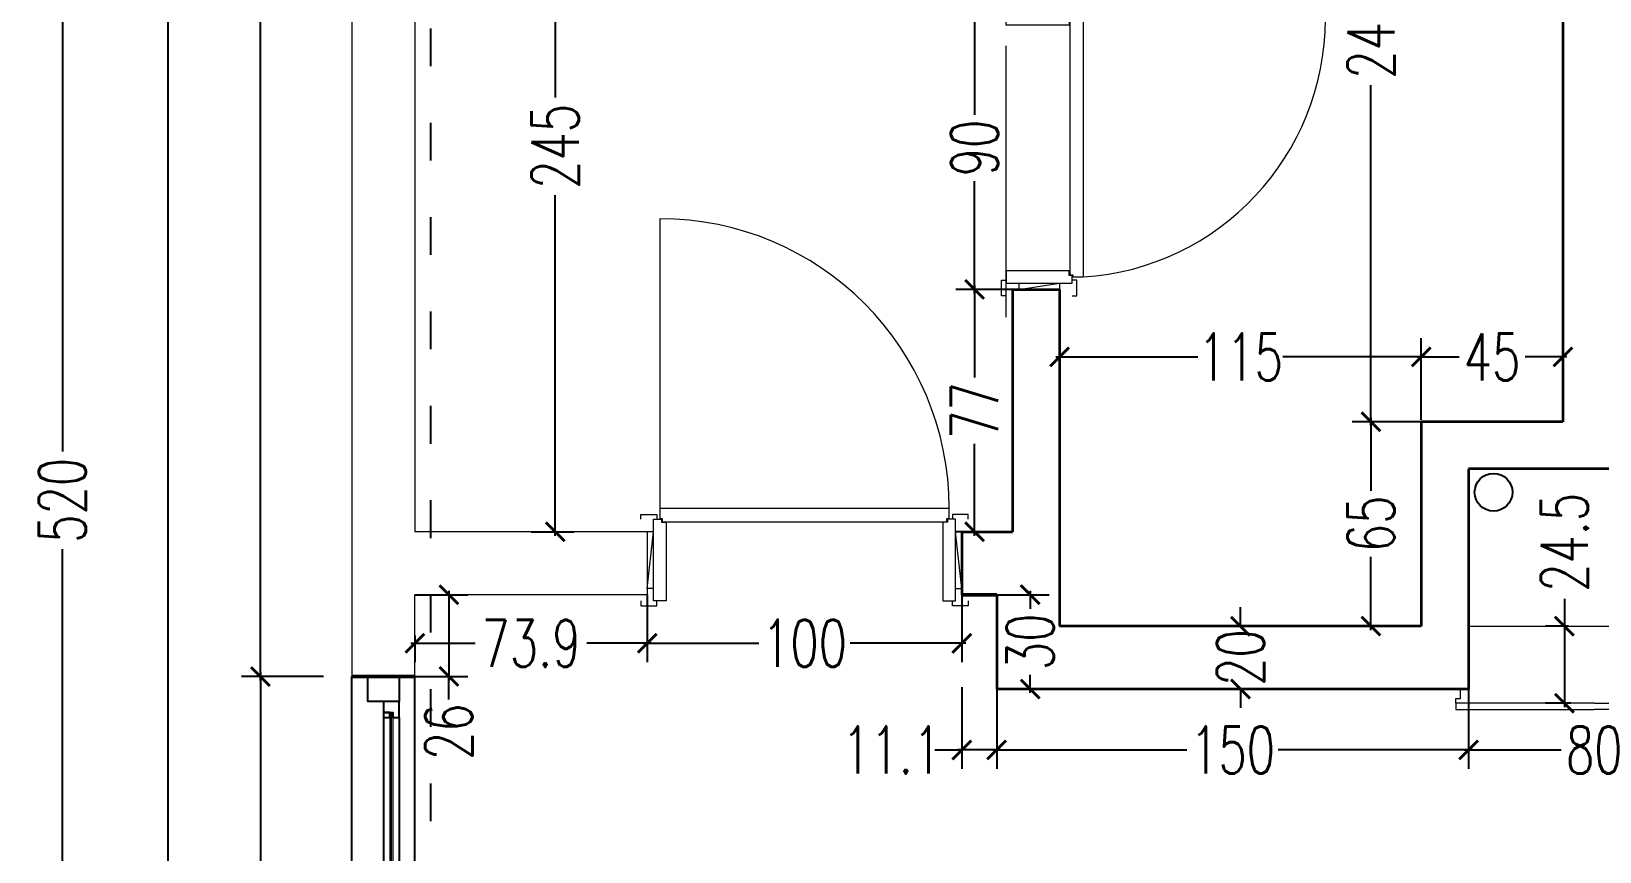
# Model space of a CAD drawing. Header units: centimetres. Extents: x -3207095 to 15275363, y -32656 to 4798027.
# Drawn here: x 697943.2 to 698441.8, y 4438967.9 to 4439228.7 of the extents above; entities that cross this region are included whole.
import ezdxf

# ---------------------------------------------------------------- set-up
doc = ezdxf.new("R2010")
doc.units = ezdxf.units.CM
doc.linetypes.add('ACAD_ISO03W100', pattern=[30, 12, -18])
doc.linetypes.add('DUZ', pattern=[500, 500])
doc.layers.get('0').update_dxf_attribs({"color": 1, "linetype": 'DUZ'})
for name, color, linetype in [('AGAC', 116, 'Continuous'), ('DIM', 1, 'DUZ'), ('PEN', 161, 'Continuous'), ('TESİSAT', 57, 'Continuous')]:
    doc.layers.add(name, color=color, linetype=linetype)
for name, color, linetype, lineweight in [('cam', 143, 'Continuous', 20), ('DUV', 220, 'Continuous', 50), ('DUVAR', 7, 'Continuous', 35), ('gor25', 142, 'Continuous', 25), ('iç duvar', 7, 'Continuous', 50), ('KAPEN', 151, 'Continuous', 9)]:
    doc.layers.add(name, color=color, linetype=linetype, lineweight=lineweight)
doc.styles.add('DIM', font='ROMANSTW.SHX', dxfattribs={"width": 0.7})
doc.dimstyles.new('1_100', dxfattribs={"dimtxt": 15, "dimasz": 6, "dimexe": 6, "dimexo": 0, "dimgap": 2, "dimtad": 0, "dimdec": 1, "dimzin": 11, "dimdsep": 46, "dimtxsty": 'DIM', "dimblk": 'ARCHTICK', "dimcen": 3, "dimdle": 1.25, "dimclrt": 2, "dimadec": 0, "dimazin": 0, "dimtfac": 1.25, "dimtdec": 1, "dimtix": 1, "dimtofl": 0, "dimtmove": 1, "dimatfit": 3, "dimldrblk": 'ARCHTICK', "dimfxl": 20, "dimfxlon": 1, "dimtolj": 1, "dimtzin": 0, "dimarcsym": 0})

# ---------------------------------------------------------------- blocks, each defined once
blk = doc.blocks.new('new block')
at = {"layer": 'KAPEN'}
for p, q in [((105202.0528, 48261.8596), (105202.0198, 48261.8596)), ((105202.0528, 48261.8526), (105202.0528, 48261.8596)), ((105202.0628, 48261.8526), (105202.0528, 48261.8526)), ((105202.0628, 48261.0466), (105202.0628, 48261.8526)), ((105202.0528, 48261.0466), (105202.0628, 48261.0466)), ((105202.0528, 48261.0396), (105202.0528, 48261.0466)), ((105201.2498, 48261.0396), (105202.0528, 48261.0396))]:
    blk.add_line(p, q, dxfattribs=at)
for points in [[(105202.0548, 48261.9196), (105202.0398, 48261.9196), (105202.0398, 48261.8696), (105202.0548, 48261.8696)], [(105202.2248, 48261.8796), (105202.2248, 48261.8996), (105202.0948, 48261.8796), (105202.0948, 48261.8996)], [(105202.2648, 48261.9196), (105202.2798, 48261.9196), (105202.2798, 48261.8696), (105202.2648, 48261.8696)], [(105202.0198, 48261.0396), (105202.0198, 48261.8596)], [(105202.0548, 48260.9796), (105202.0398, 48260.9796), (105202.0398, 48261.0296), (105202.0548, 48261.0296)], [(105202.2248, 48261.0196), (105202.2248, 48260.9996), (105202.0948, 48261.0196), (105202.0948, 48260.9996)], [(105202.2648, 48260.9796), (105202.2798, 48260.9796), (105202.2798, 48261.0296), (105202.2648, 48261.0296)]]:
    blk.add_lwpolyline(points, dxfattribs=at)
for points in [[(105202.0548, 48261.8796), (105202.0548, 48261.8546), (105202.0648, 48261.8546), (105202.0648, 48261.8396), (105202.2648, 48261.8396), (105202.2648, 48261.8796)], [(105202.0548, 48261.0196), (105202.0548, 48261.0446), (105202.0648, 48261.0446), (105202.0648, 48261.0596), (105202.2648, 48261.0596), (105202.2648, 48261.0196)]]:
    blk.add_lwpolyline(points, close=True, dxfattribs=at)
blk.add_arc((105202.0715, 48261.0396), 0.8216, 93.6023, 180, dxfattribs=at)
blk = doc.blocks.new('K210')
for p, q in [((0.04, 0.985), (0.04, 0.032)), ((0.96, 0.032), (0.96, 0.065)), ((0.04, 0.032), (0.047, 0.032)), ((0.047, 0.032), (0.047, 0.022)), ((0.047, 0.022), (0.953, 0.022)), ((0.953, 0.032), (0.96, 0.032)), ((0.953, 0.022), (0.953, 0.032))]:
    blk.add_line(p, q)
for points in [[(0.04, 0.065), (0.96, 0.065)], [(-0.02, 0.03), (-0.02, 0.045), (0.03, 0.045), (0.03, 0.03)], [(1.02, 0.03), (1.02, 0.045), (0.97, 0.045), (0.97, 0.03)], [(0.02, -0.19), (0, -0.19), (0.02, -0.01), (0, -0.01)], [(0.98, -0.19), (1, -0.19), (0.98, -0.01), (1, -0.01)], [(-0.02, -0.23), (-0.02, -0.245), (0.03, -0.245), (0.03, -0.23)], [(1.02, -0.23), (1.02, -0.245), (0.97, -0.245), (0.97, -0.23)]]:
    blk.add_lwpolyline(points)
for points in [[(0.02, 0.03), (0.045, 0.03), (0.045, 0.02), (0.06, 0.02), (0.06, -0.23), (0.02, -0.23)], [(0.98, 0.03), (0.955, 0.03), (0.955, 0.02), (0.94, 0.02), (0.94, -0.23), (0.98, -0.23)]]:
    blk.add_lwpolyline(points, close=True)
blk.add_arc((0.04, 0.065), 0.92, 0, 90)
blk = doc.blocks.new('_ArchTick')
at = {"color": 0, "linetype": 'ByBlock', "const_width": 0.15}
blk.add_lwpolyline([(-0.5, -0.5), (0.5, 0.5)], dxfattribs=at)
blk = doc.blocks.new('*D4718')
at = {"layer": 'Defpoints', "color": 0, "linetype": 'Continuous', "lineweight": 5, "transparency": 16777216}
for p in [(698045.1, 4439884.58), (698015.99, 4439023.59), (698045.1, 4439023.59)]:
    blk.add_point(p, dxfattribs=at)
at = {"layer": 'DIM', "color": 0, "linetype": 'Continuous', "lineweight": -2, "transparency": 16777216}
for p, q in [((698035.99, 4439884.58), (698009.99, 4439884.58)), ((698015.99, 4439885.83), (698015.99, 4439467.33)), ((698015.99, 4439022.34), (698015.99, 4439440.83)), ((698035.99, 4439023.59), (698009.99, 4439023.59))]:
    blk.add_line(p, q, dxfattribs=at)
at = {"layer": 'DIM', "color": 0, "linetype": 'Continuous', "lineweight": -2, "transparency": 16777216, "xscale": 6, "yscale": 6, "zscale": 6}
for p, rotation in [((698015.99, 4439884.58), 90), ((698015.99, 4439023.59), 270)]:
    blk.add_blockref('_ArchTick', p, dxfattribs=dict(at, rotation=rotation))
at = {"layer": 'DIM', "color": 2, "linetype": 'Continuous', "lineweight": 5, "transparency": 16777216, "insert": (698015.99, 4439454.08), "char_height": 15, "attachment_point": 5, "rotation": 90, "style": 'DIM'}
blk.add_mtext('\\A1;861', dxfattribs=at)
blk = doc.blocks.new('*D4719')
at = {"layer": 'Defpoints', "color": 0, "linetype": 'Continuous', "lineweight": 5, "transparency": 16777216}
for p in [(698045.1, 4439023.59), (698015.99, 4438844.58), (698045.1, 4438844.58)]:
    blk.add_point(p, dxfattribs=at)
at = {"layer": 'DIM', "color": 0, "linetype": 'Continuous', "lineweight": -2, "transparency": 16777216}
for p, q in [((698035.99, 4439023.59), (698009.99, 4439023.59)), ((698015.99, 4439024.84), (698015.99, 4438948.33)), ((698015.99, 4438843.33), (698015.99, 4438919.83)), ((698035.99, 4438844.58), (698009.99, 4438844.58))]:
    blk.add_line(p, q, dxfattribs=at)
at = {"layer": 'DIM', "color": 0, "linetype": 'Continuous', "lineweight": -2, "transparency": 16777216, "xscale": 6, "yscale": 6, "zscale": 6}
for p, rotation in [((698015.99, 4439023.59), 90), ((698015.99, 4438844.58), 270)]:
    blk.add_blockref('_ArchTick', p, dxfattribs=dict(at, rotation=rotation))
at = {"layer": 'DIM', "color": 2, "linetype": 'Continuous', "lineweight": 5, "transparency": 16777216, "insert": (698015.99, 4438934.08), "char_height": 15, "attachment_point": 5, "rotation": 90, "style": 'DIM'}
blk.add_mtext('\\A1;179', dxfattribs=at)
blk = doc.blocks.new('*D5167')
at = {"layer": 'Defpoints', "color": 0, "linetype": 'Continuous', "lineweight": 5, "transparency": 16777216}
for p in [(697960.17, 4439339.58), (697953, 4438819.58), (697960.17, 4438819.58)]:
    blk.add_point(p, dxfattribs=at)
at = {"layer": 'DIM', "color": 0, "linetype": 'Continuous', "lineweight": -2, "transparency": 16777216}
for p, q in [((697953, 4439340.83), (697953, 4439095.08)), ((697960.17, 4439339.58), (697947, 4439339.58)), ((697953, 4438818.33), (697953, 4439064.08)), ((697960.17, 4438819.58), (697947, 4438819.58))]:
    blk.add_line(p, q, dxfattribs=at)
at = {"layer": 'DIM', "color": 0, "linetype": 'Continuous', "lineweight": -2, "transparency": 16777216, "xscale": 6, "yscale": 6, "zscale": 6}
for p, rotation in [((697953, 4439339.58), 90), ((697953, 4438819.58), 270)]:
    blk.add_blockref('_ArchTick', p, dxfattribs=dict(at, rotation=rotation))
at = {"layer": 'DIM', "color": 2, "linetype": 'Continuous', "lineweight": 5, "transparency": 16777216, "insert": (697953, 4439079.58), "char_height": 15, "attachment_point": 5, "rotation": 90, "style": 'DIM'}
blk.add_mtext('\\A1;520', dxfattribs=at)
blk = doc.blocks.new('*D5172')
at = {"layer": 'Defpoints', "color": 0, "linetype": 'Continuous', "lineweight": 5, "transparency": 16777216}
for p in [(697986.53, 4439884.58), (698009.99, 4439884.58), (698009.99, 4436944.58)]:
    blk.add_point(p, dxfattribs=at)
at = {"layer": 'DIM', "color": 0, "linetype": 'Continuous', "lineweight": -2, "transparency": 16777216}
for p, q in [((698006.53, 4439884.58), (697980.53, 4439884.58)), ((697986.53, 4439885.83), (697986.53, 4438435.08)), ((697986.53, 4436943.33), (697986.53, 4438394.08)), ((698006.53, 4436944.58), (697980.53, 4436944.58))]:
    blk.add_line(p, q, dxfattribs=at)
at = {"layer": 'DIM', "color": 0, "linetype": 'Continuous', "lineweight": -2, "transparency": 16777216, "xscale": 6, "yscale": 6, "zscale": 6}
for p, rotation in [((697986.53, 4439884.58), 90), ((697986.53, 4436944.58), 270)]:
    blk.add_blockref('_ArchTick', p, dxfattribs=dict(at, rotation=rotation))
at = {"layer": 'DIM', "color": 2, "linetype": 'Continuous', "lineweight": 5, "transparency": 16777216, "insert": (697986.53, 4438414.58), "char_height": 15, "attachment_point": 5, "rotation": 90, "style": 'DIM'}
blk.add_mtext('\\A1;2940', dxfattribs=at)
blk = doc.blocks.new('*D5862')
at = {"layer": 'Defpoints', "color": 0, "linetype": 'Continuous', "lineweight": 5, "transparency": 16777216}
for p in [(698138.99, 4439049.58), (698065.1, 4439036.58), (698138.99, 4439034.13)]:
    blk.add_point(p, dxfattribs=at)
at = {"layer": 'DIM', "color": 0, "linetype": 'Continuous', "lineweight": -2, "transparency": 16777216}
for p, q in [((698138.99, 4439049.58), (698138.99, 4439028.13)), ((698065.1, 4439036.58), (698065.1, 4439028.13)), ((698063.85, 4439034.13), (698084.29, 4439034.13)), ((698140.24, 4439034.13), (698119.79, 4439034.13))]:
    blk.add_line(p, q, dxfattribs=at)
at = {"layer": 'DIM', "color": 0, "linetype": 'Continuous', "lineweight": -2, "transparency": 16777216, "xscale": 6, "yscale": 6, "zscale": 6, "rotation": 180}
blk.add_blockref('_ArchTick', (698065.1, 4439034.13), dxfattribs=at)
at = {"layer": 'DIM', "color": 0, "linetype": 'Continuous', "lineweight": -2, "transparency": 16777216, "xscale": 6, "yscale": 6, "zscale": 6}
blk.add_blockref('_ArchTick', (698138.99, 4439034.13), dxfattribs=at)
at = {"layer": 'DIM', "color": 2, "linetype": 'Continuous', "lineweight": 5, "transparency": 16777216, "insert": (698102.04, 4439034.13), "char_height": 15, "attachment_point": 5, "style": 'DIM'}
blk.add_mtext('\\A1;73.9', dxfattribs=at)
blk = doc.blocks.new('*D5863')
at = {"layer": 'Defpoints', "color": 0, "linetype": 'Continuous', "lineweight": 5, "transparency": 16777216}
for p in [(698138.99, 4439049.58), (698238.99, 4439049.58), (698238.99, 4439034.13)]:
    blk.add_point(p, dxfattribs=at)
at = {"layer": 'DIM', "color": 0, "linetype": 'Continuous', "lineweight": -2, "transparency": 16777216}
for p, q in [((698138.99, 4439049.58), (698138.99, 4439028.13)), ((698238.99, 4439049.58), (698238.99, 4439028.13)), ((698137.74, 4439034.13), (698174.49, 4439034.13)), ((698240.24, 4439034.13), (698203.49, 4439034.13))]:
    blk.add_line(p, q, dxfattribs=at)
at = {"layer": 'DIM', "color": 0, "linetype": 'Continuous', "lineweight": -2, "transparency": 16777216, "xscale": 6, "yscale": 6, "zscale": 6, "rotation": 180}
blk.add_blockref('_ArchTick', (698138.99, 4439034.13), dxfattribs=at)
at = {"layer": 'DIM', "color": 0, "linetype": 'Continuous', "lineweight": -2, "transparency": 16777216, "xscale": 6, "yscale": 6, "zscale": 6}
blk.add_blockref('_ArchTick', (698238.99, 4439034.13), dxfattribs=at)
at = {"layer": 'DIM', "color": 2, "linetype": 'Continuous', "lineweight": 5, "transparency": 16777216, "insert": (698188.99, 4439034.13), "char_height": 15, "attachment_point": 5, "style": 'DIM'}
blk.add_mtext('\\A1;100', dxfattribs=at)
blk = doc.blocks.new('*D5864')
at = {"layer": 'Defpoints', "color": 0, "linetype": 'Continuous', "lineweight": 5, "transparency": 16777216}
for p in [(698250.1, 4439019.58), (698400.1, 4439019.58), (698400.1, 4439000.23)]:
    blk.add_point(p, dxfattribs=at)
at = {"layer": 'DIM', "color": 0, "linetype": 'Continuous', "lineweight": -2, "transparency": 16777216}
for p, q in [((698250.1, 4439019.58), (698250.1, 4438994.23)), ((698400.1, 4439019.58), (698400.1, 4438994.23)), ((698248.85, 4439000.23), (698310.6, 4439000.23)), ((698401.35, 4439000.23), (698339.6, 4439000.23))]:
    blk.add_line(p, q, dxfattribs=at)
at = {"layer": 'DIM', "color": 0, "linetype": 'Continuous', "lineweight": -2, "transparency": 16777216, "xscale": 6, "yscale": 6, "zscale": 6, "rotation": 180}
blk.add_blockref('_ArchTick', (698250.1, 4439000.23), dxfattribs=at)
at = {"layer": 'DIM', "color": 0, "linetype": 'Continuous', "lineweight": -2, "transparency": 16777216, "xscale": 6, "yscale": 6, "zscale": 6}
blk.add_blockref('_ArchTick', (698400.1, 4439000.23), dxfattribs=at)
at = {"layer": 'DIM', "color": 2, "linetype": 'Continuous', "lineweight": 5, "transparency": 16777216, "insert": (698325.1, 4439000.23), "char_height": 15, "attachment_point": 5, "style": 'DIM'}
blk.add_mtext('\\A1;150', dxfattribs=at)
blk = doc.blocks.new('*D5865')
at = {"layer": 'Defpoints', "color": 0, "linetype": 'Continuous', "lineweight": 5, "transparency": 16777216}
for p in [(698400.1, 4439019.58), (698480.1, 4439019.58), (698480.1, 4439000.23)]:
    blk.add_point(p, dxfattribs=at)
at = {"layer": 'DIM', "color": 0, "linetype": 'Continuous', "lineweight": -2, "transparency": 16777216}
for p, q in [((698400.1, 4439019.58), (698400.1, 4438994.23)), ((698480.1, 4439019.58), (698480.1, 4438994.23)), ((698398.85, 4439000.23), (698429.6, 4439000.23)), ((698481.35, 4439000.23), (698450.6, 4439000.23))]:
    blk.add_line(p, q, dxfattribs=at)
at = {"layer": 'DIM', "color": 0, "linetype": 'Continuous', "lineweight": -2, "transparency": 16777216, "xscale": 6, "yscale": 6, "zscale": 6, "rotation": 180}
blk.add_blockref('_ArchTick', (698400.1, 4439000.23), dxfattribs=at)
at = {"layer": 'DIM', "color": 0, "linetype": 'Continuous', "lineweight": -2, "transparency": 16777216, "xscale": 6, "yscale": 6, "zscale": 6}
blk.add_blockref('_ArchTick', (698480.1, 4439000.23), dxfattribs=at)
at = {"layer": 'DIM', "color": 2, "linetype": 'Continuous', "lineweight": 5, "transparency": 16777216, "insert": (698440.1, 4439000.23), "char_height": 15, "attachment_point": 5, "style": 'DIM'}
blk.add_mtext('\\A1;80', dxfattribs=at)
blk = doc.blocks.new('*D5867')
at = {"layer": 'Defpoints', "color": 0, "linetype": 'Continuous', "lineweight": 5, "transparency": 16777216}
for p in [(698065.1, 4439049.58), (698065.1, 4439023.59), (698075.91, 4439023.59)]:
    blk.add_point(p, dxfattribs=at)
at = {"layer": 'DIM', "color": 0, "linetype": 'Continuous', "lineweight": -2, "transparency": 16777216}
for p, q in [((698075.91, 4439050.83), (698075.91, 4439022.34)), ((698065.1, 4439049.58), (698081.91, 4439049.58)), ((698065.1, 4439023.59), (698081.91, 4439023.59)), ((698075.91, 4439016.27), (698075.91, 4439023.59))]:
    blk.add_line(p, q, dxfattribs=at)
at = {"layer": 'DIM', "color": 0, "linetype": 'Continuous', "lineweight": -2, "transparency": 16777216, "xscale": 6, "yscale": 6, "zscale": 6}
for p, rotation in [((698075.91, 4439049.58), 90), ((698075.91, 4439023.59), 270)]:
    blk.add_blockref('_ArchTick', p, dxfattribs=dict(at, rotation=rotation))
at = {"layer": 'DIM', "color": 2, "linetype": 'Continuous', "lineweight": 5, "transparency": 16777216, "insert": (698075.91, 4439006.02), "char_height": 15, "attachment_point": 5, "rotation": 90, "style": 'DIM'}
blk.add_mtext('\\A1;26', dxfattribs=at)
blk = doc.blocks.new('*D5868')
at = {"layer": 'Defpoints', "color": 0, "linetype": 'Continuous', "lineweight": 5, "transparency": 16777216}
for p in [(698250.1, 4439049.58), (698250.1, 4439019.58), (698260.73, 4439019.58)]:
    blk.add_point(p, dxfattribs=at)
at = {"layer": 'DIM', "color": 0, "linetype": 'Continuous', "lineweight": -2, "transparency": 16777216}
for p, q in [((698260.73, 4439050.83), (698260.73, 4439045.08)), ((698250.1, 4439049.58), (698266.73, 4439049.58)), ((698260.73, 4439018.33), (698260.73, 4439024.08)), ((698250.1, 4439019.58), (698266.73, 4439019.58))]:
    blk.add_line(p, q, dxfattribs=at)
at = {"layer": 'DIM', "color": 0, "linetype": 'Continuous', "lineweight": -2, "transparency": 16777216, "xscale": 6, "yscale": 6, "zscale": 6}
for p, rotation in [((698260.73, 4439049.58), 90), ((698260.73, 4439019.58), 270)]:
    blk.add_blockref('_ArchTick', p, dxfattribs=dict(at, rotation=rotation))
at = {"layer": 'DIM', "color": 2, "linetype": 'Continuous', "lineweight": 5, "transparency": 16777216, "insert": (698260.73, 4439034.58), "char_height": 15, "attachment_point": 5, "rotation": 90, "style": 'DIM'}
blk.add_mtext('\\A1;30', dxfattribs=at)
blk = doc.blocks.new('*D5869')
at = {"layer": 'Defpoints', "color": 0, "linetype": 'Continuous', "lineweight": 5, "transparency": 16777216}
for p in [(698327.6, 4439039.58), (698327.6, 4439039.58), (698327.6, 4439019.58)]:
    blk.add_point(p, dxfattribs=at)
at = {"layer": 'DIM', "color": 0, "linetype": 'Continuous', "lineweight": -2, "transparency": 16777216}
for p, q in [((698327.6, 4439039.58), (698327.6, 4439045.58)), ((698327.6, 4439039.58), (698333.6, 4439039.58)), ((698327.6, 4439019.58), (698333.6, 4439019.58)), ((698327.6, 4439019.58), (698327.6, 4439013.58))]:
    blk.add_line(p, q, dxfattribs=at)
at = {"layer": 'DIM', "color": 0, "linetype": 'Continuous', "lineweight": -2, "transparency": 16777216, "xscale": 6, "yscale": 6, "zscale": 6}
for p, rotation in [((698327.6, 4439039.58), 270), ((698327.6, 4439019.58), 90)]:
    blk.add_blockref('_ArchTick', p, dxfattribs=dict(at, rotation=rotation))
at = {"layer": 'DIM', "color": 2, "linetype": 'Continuous', "lineweight": 5, "transparency": 16777216, "insert": (698327.6, 4439029.58), "char_height": 15, "attachment_point": 5, "rotation": 90, "style": 'DIM'}
blk.add_mtext('\\A1;20', dxfattribs=at)
blk = doc.blocks.new('*D5164')
at = {"layer": 'Defpoints', "color": 0, "linetype": 'Continuous', "lineweight": 5, "transparency": 16777216}
for p in [(698431.95, 4439039.58), (698430.6, 4439015.08), (698432.6, 4439015.08)]:
    blk.add_point(p, dxfattribs=at)
at = {"layer": 'DIM', "color": 0, "linetype": 'Continuous', "lineweight": -2, "transparency": 16777216}
for p, q in [((698430.6, 4439048.22), (698430.6, 4439039.58)), ((698430.6, 4439040.83), (698430.6, 4439013.83)), ((698431.95, 4439039.58), (698424.6, 4439039.58)), ((698432.6, 4439015.08), (698424.6, 4439015.08))]:
    blk.add_line(p, q, dxfattribs=at)
at = {"layer": 'DIM', "color": 0, "linetype": 'Continuous', "lineweight": -2, "transparency": 16777216, "xscale": 6, "yscale": 6, "zscale": 6}
for p, rotation in [((698430.6, 4439039.58), 90), ((698430.6, 4439015.08), 270)]:
    blk.add_blockref('_ArchTick', p, dxfattribs=dict(at, rotation=rotation))
at = {"layer": 'DIM', "color": 2, "linetype": 'Continuous', "lineweight": 5, "transparency": 16777216, "insert": (698430.6, 4439066.22), "char_height": 15, "attachment_point": 5, "rotation": 90, "style": 'DIM'}
blk.add_mtext('\\A1;24.5', dxfattribs=at)
blk = doc.blocks.new('*D5871')
at = {"layer": 'Defpoints', "color": 0, "linetype": 'Continuous', "lineweight": 5, "transparency": 16777216}
for p in [(698102.04, 4439314.58), (698109.73, 4439314.58), (698102.04, 4439069.58)]:
    blk.add_point(p, dxfattribs=at)
at = {"layer": 'DIM', "color": 0, "linetype": 'Continuous', "lineweight": -2, "transparency": 16777216}
for p, q in [((698109.73, 4439315.83), (698109.73, 4439207.58)), ((698102.04, 4439314.58), (698115.73, 4439314.58)), ((698109.73, 4439068.33), (698109.73, 4439176.58)), ((698102.04, 4439069.58), (698115.73, 4439069.58))]:
    blk.add_line(p, q, dxfattribs=at)
at = {"layer": 'DIM', "color": 0, "linetype": 'Continuous', "lineweight": -2, "transparency": 16777216, "xscale": 6, "yscale": 6, "zscale": 6}
for p, rotation in [((698109.73, 4439314.58), 90), ((698109.73, 4439069.58), 270)]:
    blk.add_blockref('_ArchTick', p, dxfattribs=dict(at, rotation=rotation))
at = {"layer": 'DIM', "color": 2, "linetype": 'Continuous', "lineweight": 5, "transparency": 16777216, "insert": (698109.73, 4439192.08), "char_height": 15, "attachment_point": 5, "rotation": 90, "style": 'DIM'}
blk.add_mtext('\\A1;245', dxfattribs=at)
blk = doc.blocks.new('*D5876')
at = {"layer": 'Defpoints', "color": 0, "linetype": 'Continuous', "lineweight": 5, "transparency": 16777216}
for p in [(698243.06, 4439146.58), (698255.1, 4439146.58), (698255.1, 4439069.58)]:
    blk.add_point(p, dxfattribs=at)
at = {"layer": 'DIM', "color": 0, "linetype": 'Continuous', "lineweight": -2, "transparency": 16777216}
for p, q in [((698255.1, 4439146.58), (698237.06, 4439146.58)), ((698243.06, 4439147.83), (698243.06, 4439118.58)), ((698243.06, 4439068.33), (698243.06, 4439097.58)), ((698255.1, 4439069.58), (698237.06, 4439069.58))]:
    blk.add_line(p, q, dxfattribs=at)
at = {"layer": 'DIM', "color": 0, "linetype": 'Continuous', "lineweight": -2, "transparency": 16777216, "xscale": 6, "yscale": 6, "zscale": 6}
for p, rotation in [((698243.06, 4439146.58), 90), ((698243.06, 4439069.58), 270)]:
    blk.add_blockref('_ArchTick', p, dxfattribs=dict(at, rotation=rotation))
at = {"layer": 'DIM', "color": 2, "linetype": 'Continuous', "lineweight": 5, "transparency": 16777216, "insert": (698243.06, 4439108.08), "char_height": 15, "attachment_point": 5, "rotation": 90, "style": 'DIM'}
blk.add_mtext('\\A1;77', dxfattribs=at)
blk = doc.blocks.new('*D5877')
at = {"layer": 'Defpoints', "color": 0, "linetype": 'Continuous', "lineweight": 5, "transparency": 16777216}
for p in [(698243.06, 4439236.58), (698255.1, 4439236.58), (698255.1, 4439146.58)]:
    blk.add_point(p, dxfattribs=at)
at = {"layer": 'DIM', "color": 0, "linetype": 'Continuous', "lineweight": -2, "transparency": 16777216}
for p, q in [((698255.1, 4439236.58), (698237.06, 4439236.58)), ((698243.06, 4439237.83), (698243.06, 4439202.08)), ((698243.06, 4439145.33), (698243.06, 4439181.08)), ((698255.1, 4439146.58), (698237.06, 4439146.58))]:
    blk.add_line(p, q, dxfattribs=at)
at = {"layer": 'DIM', "color": 0, "linetype": 'Continuous', "lineweight": -2, "transparency": 16777216, "xscale": 6, "yscale": 6, "zscale": 6}
for p, rotation in [((698243.06, 4439236.58), 90), ((698243.06, 4439146.58), 270)]:
    blk.add_blockref('_ArchTick', p, dxfattribs=dict(at, rotation=rotation))
at = {"layer": 'DIM', "color": 2, "linetype": 'Continuous', "lineweight": 5, "transparency": 16777216, "insert": (698243.06, 4439191.58), "char_height": 15, "attachment_point": 5, "rotation": 90, "style": 'DIM'}
blk.add_mtext('\\A1;90', dxfattribs=at)
blk = doc.blocks.new('*D5856')
at = {"layer": 'Defpoints', "color": 0, "linetype": 'Continuous', "lineweight": 5, "transparency": 16777216}
for p in [(698238.99, 4439028.13), (698250.1, 4439027.93), (698238.99, 4439000.23)]:
    blk.add_point(p, dxfattribs=at)
at = {"layer": 'DIM', "color": 0, "linetype": 'Continuous', "lineweight": -2, "transparency": 16777216}
for p, q in [((698238.99, 4439020.23), (698238.99, 4438994.23)), ((698250.1, 4439020.23), (698250.1, 4438994.23)), ((698230.45, 4439000.23), (698238.99, 4439000.23)), ((698251.35, 4439000.23), (698237.74, 4439000.23))]:
    blk.add_line(p, q, dxfattribs=at)
at = {"layer": 'DIM', "color": 0, "linetype": 'Continuous', "lineweight": -2, "transparency": 16777216, "xscale": 6, "yscale": 6, "zscale": 6, "rotation": 180}
blk.add_blockref('_ArchTick', (698238.99, 4439000.23), dxfattribs=at)
at = {"layer": 'DIM', "color": 0, "linetype": 'Continuous', "lineweight": -2, "transparency": 16777216, "xscale": 6, "yscale": 6, "zscale": 6}
blk.add_blockref('_ArchTick', (698250.1, 4439000.23), dxfattribs=at)
at = {"layer": 'DIM', "color": 2, "linetype": 'Continuous', "lineweight": 5, "transparency": 16777216, "insert": (698216.7, 4439000.23), "char_height": 15, "attachment_point": 5, "style": 'DIM'}
blk.add_mtext('\\A1;11.1', dxfattribs=at)
blk = doc.blocks.new('*D5857')
at = {"layer": 'Defpoints', "color": 0, "linetype": 'Continuous', "lineweight": 5, "transparency": 16777216}
for p in [(698385.1, 4439125.16), (698385.1, 4439104.58), (698430.1, 4439104.58)]:
    blk.add_point(p, dxfattribs=at)
at = {"layer": 'DIM', "color": 0, "linetype": 'Continuous', "lineweight": -2, "transparency": 16777216}
for p, q in [((698385.1, 4439105.16), (698385.1, 4439131.16)), ((698430.1, 4439105.16), (698430.1, 4439131.16)), ((698383.85, 4439125.16), (698397.1, 4439125.16)), ((698431.35, 4439125.16), (698418.1, 4439125.16))]:
    blk.add_line(p, q, dxfattribs=at)
at = {"layer": 'DIM', "color": 0, "linetype": 'Continuous', "lineweight": -2, "transparency": 16777216, "xscale": 6, "yscale": 6, "zscale": 6, "rotation": 180}
blk.add_blockref('_ArchTick', (698385.1, 4439125.16), dxfattribs=at)
at = {"layer": 'DIM', "color": 0, "linetype": 'Continuous', "lineweight": -2, "transparency": 16777216, "xscale": 6, "yscale": 6, "zscale": 6}
blk.add_blockref('_ArchTick', (698430.1, 4439125.16), dxfattribs=at)
at = {"layer": 'DIM', "color": 2, "linetype": 'Continuous', "lineweight": 5, "transparency": 16777216, "insert": (698407.6, 4439125.16), "char_height": 15, "attachment_point": 5, "style": 'DIM'}
blk.add_mtext('\\A1;45', dxfattribs=at)
blk = doc.blocks.new('*D5858')
at = {"layer": 'Defpoints', "color": 0, "linetype": 'Continuous', "lineweight": 5, "transparency": 16777216}
for p in [(698270.1, 4439125.16), (698270.1, 4439104.58), (698385.1, 4439104.58)]:
    blk.add_point(p, dxfattribs=at)
at = {"layer": 'DIM', "color": 0, "linetype": 'Continuous', "lineweight": -2, "transparency": 16777216}
for p, q in [((698270.1, 4439105.16), (698270.1, 4439131.16)), ((698385.1, 4439105.16), (698385.1, 4439131.16)), ((698268.85, 4439125.16), (698314.1, 4439125.16)), ((698386.35, 4439125.16), (698341.1, 4439125.16))]:
    blk.add_line(p, q, dxfattribs=at)
at = {"layer": 'DIM', "color": 0, "linetype": 'Continuous', "lineweight": -2, "transparency": 16777216, "xscale": 6, "yscale": 6, "zscale": 6, "rotation": 180}
blk.add_blockref('_ArchTick', (698270.1, 4439125.16), dxfattribs=at)
at = {"layer": 'DIM', "color": 0, "linetype": 'Continuous', "lineweight": -2, "transparency": 16777216, "xscale": 6, "yscale": 6, "zscale": 6}
blk.add_blockref('_ArchTick', (698385.1, 4439125.16), dxfattribs=at)
at = {"layer": 'DIM', "color": 2, "linetype": 'Continuous', "lineweight": 5, "transparency": 16777216, "insert": (698327.6, 4439125.16), "char_height": 15, "attachment_point": 5, "style": 'DIM'}
blk.add_mtext('\\A1;115', dxfattribs=at)
blk = doc.blocks.new('*D5859')
at = {"layer": 'Defpoints', "color": 0, "linetype": 'Continuous', "lineweight": 5, "transparency": 16777216}
for p in [(698369.09, 4439104.58), (698385.1, 4439104.58), (698385.1, 4439039.58)]:
    blk.add_point(p, dxfattribs=at)
at = {"layer": 'DIM', "color": 0, "linetype": 'Continuous', "lineweight": -2, "transparency": 16777216}
for p, q in [((698369.09, 4439105.83), (698369.09, 4439082.58)), ((698385.1, 4439104.58), (698363.09, 4439104.58)), ((698369.09, 4439038.33), (698369.09, 4439061.58)), ((698385.1, 4439039.58), (698363.09, 4439039.58))]:
    blk.add_line(p, q, dxfattribs=at)
at = {"layer": 'DIM', "color": 0, "linetype": 'Continuous', "lineweight": -2, "transparency": 16777216, "xscale": 6, "yscale": 6, "zscale": 6}
for p, rotation in [((698369.09, 4439104.58), 90), ((698369.09, 4439039.58), 270)]:
    blk.add_blockref('_ArchTick', p, dxfattribs=dict(at, rotation=rotation))
at = {"layer": 'DIM', "color": 2, "linetype": 'Continuous', "lineweight": 5, "transparency": 16777216, "insert": (698369.09, 4439072.08), "char_height": 15, "attachment_point": 5, "rotation": 90, "style": 'DIM'}
blk.add_mtext('\\A1;65', dxfattribs=at)
blk = doc.blocks.new('*D5860')
at = {"layer": 'Defpoints', "color": 0, "linetype": 'Continuous', "lineweight": 5, "transparency": 16777216}
for p in [(698369.09, 4439349.58), (698385.1, 4439349.58), (698385.1, 4439104.58)]:
    blk.add_point(p, dxfattribs=at)
at = {"layer": 'DIM', "color": 0, "linetype": 'Continuous', "lineweight": -2, "transparency": 16777216}
for p, q in [((698369.09, 4439350.83), (698369.09, 4439242.58)), ((698385.1, 4439349.58), (698363.09, 4439349.58)), ((698369.09, 4439103.33), (698369.09, 4439211.58)), ((698385.1, 4439104.58), (698363.09, 4439104.58))]:
    blk.add_line(p, q, dxfattribs=at)
at = {"layer": 'DIM', "color": 0, "linetype": 'Continuous', "lineweight": -2, "transparency": 16777216, "xscale": 6, "yscale": 6, "zscale": 6}
for p, rotation in [((698369.09, 4439349.58), 90), ((698369.09, 4439104.58), 270)]:
    blk.add_blockref('_ArchTick', p, dxfattribs=dict(at, rotation=rotation))
at = {"layer": 'DIM', "color": 2, "linetype": 'Continuous', "lineweight": 5, "transparency": 16777216, "insert": (698369.09, 4439227.08), "char_height": 15, "attachment_point": 5, "rotation": 90, "style": 'DIM'}
blk.add_mtext('\\A1;245', dxfattribs=at)

msp = doc.modelspace()

# ---------------------------------------------------------------- linework, layer by layer
at = {"color": 232, "linetype": 'ACAD_ISO03W100'}
msp.add_line((698070.1, 4439979.58), (698070.1, 4436849.58), dxfattribs=at)
at = {"layer": 'AGAC'}
for p, q in [((698045.1, 4438844.58), (698045.1, 4439023.59)), ((698065.1, 4438843.59), (698065.1, 4439023.59))]:
    msp.add_line(p, q, dxfattribs=at)
at = {"layer": 'cam'}
for p, q in [((698057.1, 4439012.09), (698057.1, 4438928.09)), ((698057.6, 4439012.09), (698057.6, 4438928.09)), ((698058.1, 4439012.09), (698058.1, 4438928.09))]:
    msp.add_line(p, q, dxfattribs=at)
at = {"layer": 'DUV'}
for p, q in [((698238.99, 4439049.58), (698250.1, 4439049.58)), ((698045.1, 4439023.59), (698065.1, 4439023.59)), ((698045.1, 4439023.59), (698065.1, 4439023.59))]:
    msp.add_line(p, q, dxfattribs=at)
at = {"layer": 'DUVAR'}
for p, q in [((698430.1, 4439349.58), (698430.1, 4439104.58)), ((698255.1, 4439146.58), (698255.1, 4439069.58)), ((698255.1, 4439146.58), (698270.1, 4439146.58)), ((698270.1, 4439146.58), (698270.1, 4439039.58)), ((698430.1, 4439104.58), (698385.1, 4439104.58)), ((698385.1, 4439104.58), (698385.1, 4439039.58)), ((698480.1, 4439089.58), (698400.1, 4439089.58)), ((698400.1, 4439089.58), (698400.1, 4439019.58)), ((698238.99, 4439069.58), (698255.1, 4439069.58)), ((698238.99, 4439069.58), (698238.99, 4439049.58)), ((698250.1, 4439049.58), (698238.99, 4439049.58)), ((698250.1, 4439049.58), (698250.1, 4439019.58)), ((698385.1, 4439039.58), (698270.1, 4439039.58)), ((698045.1, 4439023.59), (698065.1, 4439023.59)), ((698045.1, 4439023.59), (698065.1, 4439023.59)), ((698400.1, 4439019.58), (698250.1, 4439019.58))]:
    msp.add_line(p, q, dxfattribs=at)
at = {"layer": 'gor25'}
for p, q in [((698055.1, 4439010.59), (698055.1, 4438929.59)), ((698060.1, 4439010.59), (698060.1, 4438929.59))]:
    msp.add_line(p, q, dxfattribs=at)
at = {"layer": 'iç duvar', "color": 7, "lineweight": 18}
for p, q in [((698045.1, 4439314.58), (698045.1, 4439023.59)), ((698065.1, 4439314.58), (698065.1, 4439069.58)), ((698138.99, 4439069.58), (698065.1, 4439069.58)), ((698138.99, 4439069.58), (698138.99, 4439049.58)), ((698138.99, 4439049.58), (698065.1, 4439049.58)), ((698065.1, 4439023.59), (698065.1, 4439049.58))]:
    msp.add_line(p, q, dxfattribs=at)
at = {"layer": 'KAPEN'}
for p, q in [((698253.1, 4439137.84), (698253.1, 4439224.04)), ((698400.1, 4439039.58), (698480.1, 4439039.58))]:
    msp.add_line(p, q, dxfattribs=at)
msp.add_lwpolyline([(698400.1, 4439015.08), (698396.1, 4439015.08), (698396.1, 4439016.58), (698397.6, 4439016.58), (698397.6, 4439019.58), (698400.1, 4439019.58), (698400.1, 4439015.08)], close=True, dxfattribs=at)
for points in [[(698440.1, 4439015.08), (698396.1, 4439015.08), (698396.1, 4439013.08), (698440.1, 4439013.08)], [(698440.1, 4439015.08), (698484.1, 4439015.08), (698484.1, 4439013.08), (698440.1, 4439013.08)]]:
    msp.add_lwpolyline(points, dxfattribs=at)
at = {"layer": 'PEN'}
for points in [[(698060.1, 4439015.59), (698060.1, 4439015.59), (698050.1, 4439015.59), (698050.1, 4439023.59), (698050.1, 4439023.59), (698060.1, 4439023.59), (698060.1, 4439023.59), (698060.1, 4439023.59), (698060.1, 4439015.59)], [(698060.1, 4439015.59), (698060.1, 4439015.59), (698050.1, 4439015.59), (698050.1, 4439023.59), (698050.1, 4439023.59), (698060.1, 4439023.59), (698060.1, 4439023.59), (698060.1, 4439023.59), (698060.1, 4439015.59)], [(698060.1, 4439015.59), (698060.1, 4439015.59), (698055.1, 4439015.59), (698055.1, 4439012.09), (698057.1, 4439012.09), (698058.1, 4439012.09), (698058.1, 4439010.59), (698060.1, 4439010.59), (698060.1, 4439015.59)], [(698060.1, 4439015.59), (698060.1, 4439015.59), (698055.1, 4439015.59), (698055.1, 4439012.09), (698057.1, 4439012.09), (698058.1, 4439012.09), (698058.1, 4439010.59), (698060.1, 4439010.59), (698060.1, 4439015.59)], [(698055.1, 4439012.09), (698055.1, 4439010.59), (698057.1, 4439010.59), (698057.1, 4439012.09)], [(698055.1, 4439012.09), (698055.1, 4439010.59), (698057.1, 4439010.59), (698057.1, 4439012.09)]]:
    msp.add_lwpolyline(points, close=True, dxfattribs=at)
at = {"layer": 'TESİSAT', "color": 8}
msp.add_circle((698408.07, 4439082.15), 6, dxfattribs=at)

# ---------------------------------------------------------------- block references
at = {"xscale": 99.999999999621, "yscale": 99.999999999621, "zscale": 99.999999999621, "rotation": 180}
msp.add_blockref('new block', (11218479.58, 9265336.54), dxfattribs=at)
at = {"layer": 'KAPEN', "xscale": 99.999999999621, "yscale": 99.999999999621, "zscale": 99.999999999621}
msp.add_blockref('K210', (698138.99, 4439070.58), dxfattribs=at)

# ---------------------------------------------------------------- dimensions: what is measured, and where the dimension line sits
at = {"layer": 'DIM', "linetype": 'Continuous', "lineweight": 5}
for base, p1, p2, picture, middle in [((697986.53, 4439884.58), (698009.99, 4436944.58), (698009.99, 4439884.58), '*D5172', (697986.53, 4438414.58)), ((698015.99, 4439023.59), (698045.1, 4439884.58), (698045.1, 4439023.59), '*D4718', (698015.99, 4439454.08)), ((698369.09, 4439349.58), (698385.1, 4439104.58), (698385.1, 4439349.58), '*D5860', (698369.09, 4439227.08)), ((697953, 4438819.58), (697960.17, 4439339.58), (697960.17, 4438819.58), '*D5167', (697953, 4439079.58)), ((698109.73, 4439314.58), (698102.04, 4439069.58), (698102.04, 4439314.58), '*D5871', (698109.73, 4439192.08)), ((698243.06, 4439236.58), (698255.1, 4439146.58), (698255.1, 4439236.58), '*D5877', (698243.06, 4439191.58)), ((698243.06, 4439146.58), (698255.1, 4439069.58), (698255.1, 4439146.58), '*D5876', (698243.06, 4439108.08)), ((698369.09, 4439104.58), (698385.1, 4439039.58), (698385.1, 4439104.58), '*D5859', (698369.09, 4439072.08)), ((698260.73, 4439019.58), (698250.1, 4439049.58), (698250.1, 4439019.58), '*D5868', (698260.73, 4439034.58)), ((698327.6, 4439039.58), (698327.6, 4439019.58), (698327.6, 4439039.58), '*D5869', (698327.6, 4439029.58)), ((698015.99, 4438844.58), (698045.1, 4439023.59), (698045.1, 4438844.58), '*D4719', (698015.99, 4438934.08))]:
    dim = msp.add_linear_dim(base=base, p1=p1, p2=p2, angle=90, dimstyle='1_100', dxfattribs=at)
    dim.commit()
    dim.dimension.update_dxf_attribs({"geometry": picture, "text_midpoint": middle})
for base, p1, p2, picture, middle in [((698270.1, 4439125.16), (698385.1, 4439104.58), (698270.1, 4439104.58), '*D5858', (698327.6, 4439125.16)), ((698385.1, 4439125.16), (698430.1, 4439104.58), (698385.1, 4439104.58), '*D5857', (698407.6, 4439125.16)), ((698138.99, 4439034.13), (698065.1, 4439036.58), (698138.99, 4439049.58), '*D5862', (698102.04, 4439034.13)), ((698238.99, 4439034.13), (698138.99, 4439049.58), (698238.99, 4439049.58), '*D5863', (698188.99, 4439034.13)), ((698400.1, 4439000.23), (698250.1, 4439019.58), (698400.1, 4439019.58), '*D5864', (698325.1, 4439000.23)), ((698480.1, 4439000.23), (698400.1, 4439019.58), (698480.1, 4439019.58), '*D5865', (698440.1, 4439000.23))]:
    dim = msp.add_linear_dim(base=base, p1=p1, p2=p2, dimstyle='1_100', dxfattribs=at)
    dim.commit()
    dim.dimension.update_dxf_attribs({"geometry": picture, "text_midpoint": middle})
for base, p1, p2, picture, middle in [((698430.6, 4439015.08), (698431.95, 4439039.58), (698432.6, 4439015.08), '*D5164', (698430.6, 4439066.22)), ((698075.91, 4439023.59), (698065.1, 4439049.58), (698065.1, 4439023.59), '*D5867', (698075.91, 4439006.02))]:
    dim = msp.add_linear_dim(base=base, p1=p1, p2=p2, angle=90, dimstyle='1_100', dxfattribs=at)
    dim.commit()
    dim.dimension.update_dxf_attribs({"geometry": picture, "text_midpoint": middle, "dimtype": 160})
dim = msp.add_linear_dim(base=(698238.99, 4439000.23), p1=(698250.1, 4439027.93), p2=(698238.99, 4439028.13), dimstyle='1_100', dxfattribs=at)
dim.commit()
dim.dimension.update_dxf_attribs({"geometry": '*D5856', "text_midpoint": (698216.7, 4439000.23), "dimtype": 160})

doc.saveas('drawing.dxf')
